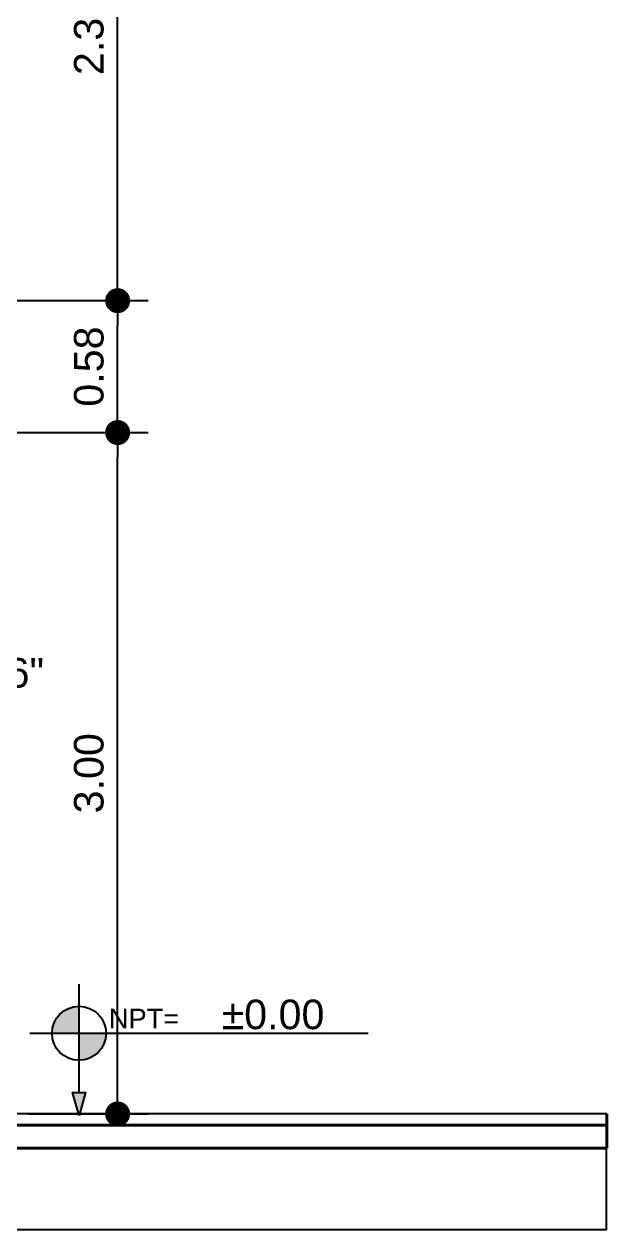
# Model space of a CAD drawing. Header units: metres. Extents: x 5805.4 to 5902.4, y 1788.4 to 1816.4.
# Drawn here: x 5854.04 to 5856.61, y 1788.61 to 1793.92 of the extents above; entities that cross this region are included whole.
import ezdxf

# ---------------------------------------------------------------- set-up
doc = ezdxf.new("R2010")
doc.units = ezdxf.units.M
doc.header["$LTSCALE"] = 0.02
for name, color, linetype in [('A-Cotas', 7, 'Continuous'), ('A-Cotas Generales', 2, 'Continuous'), ('DIM', 8, 'Continuous'), ('HACHT', 9, 'Continuous')]:
    doc.layers.add(name, color=color, linetype=linetype)
doc.layers.add('paredes', color=5, linetype='Continuous', lineweight=40)
doc.styles.add('Arial', font='arial.ttf', dxfattribs={"height": 0.15})
doc.styles.add('Cotas 75', font='arial.ttf', dxfattribs={"height": 0.13})
doc.dimstyles.new('Estilo 75', dxfattribs={"dimtxt": 0.13, "dimasz": 0.11, "dimexe": 0.135, "dimexo": 0, "dimgap": 0.06, "dimtad": 1, "dimzin": 1, "dimdsep": 46, "dimtxsty": 'Cotas 75', "dimblk": 'DOT', "dimcen": 0.135, "dimdle": 0.135, "dimclrd": 9, "dimclre": 9, "dimclrt": 256, "dimadec": 0, "dimazin": 0, "dimtfac": 1, "dimtmove": 1, "dimatfit": 1, "dimfxl": 0, "dimarcsym": 0})

# ---------------------------------------------------------------- blocks, each defined once
blk = doc.blocks.new('Simbolo niveles (Alzado)')
at = {"layer": 'A-Cotas', "ltscale": 10}
h = blk.add_hatch(color=256, dxfattribs=at)
h.paths.add_polyline_path([(0, 0.7278, 0.414214), (-0.18, 0.5478), (0, 0.5478)])
h.paths.add_polyline_path([(0.18, 0.5478), (0, 0.5478), (0, 0.3678, 0.414214)])
at = {"layer": 'A-Cotas', "ltscale": 0.05}
blk.add_hatch(color=6, dxfattribs=at).paths.add_polyline_path([(0.0425, 0.153), (-0.0425, 0.153), (0, 0)])
at = {"layer": 'A-Cotas', "color": 6, "ltscale": 10}
for p, q in [((0, 0.153), (0, 0.8748)), ((-0.3283, 0.5478), (1.9285, 0.5478))]:
    blk.add_line(p, q, dxfattribs=at)
blk.add_lwpolyline([(0, 0), (-0.0425, 0.153), (0.0425, 0.153), (0, 0)], dxfattribs=at)
at = {"layer": 'A-Cotas', "color": 1, "ltscale": 10}
blk.add_circle((0, 0.5478), 0.18, dxfattribs=at)
at = {"layer": 'A-Cotas', "insert": (0.4334, 0.6465), "char_height": 0.13, "attachment_point": 5, "style": 'Cotas 75'}
blk.add_mtext('NPT=', dxfattribs=at)
blk = doc.blocks.new('_Dot')
at = {"color": 0, "linetype": 'ByBlock', "lineweight": -2}
blk.add_line((-0.5, 0), (-1, 0), dxfattribs=at)
at = {"color": 0, "linetype": 'ByBlock', "const_width": 0.5}
blk.add_lwpolyline([(-0.25, 0, 1), (0.25, 0, 1)], format="xyb", close=True, dxfattribs=at)
blk = doc.blocks.new('*D48')
at = {"layer": 'DIM', "color": 9, "lineweight": -2, "transparency": 16777216}
for p, q in [((5854.0607, 1792.1196), (5854.5868, 1792.1196)), ((5854.4518, 1789.2296), (5854.4518, 1792.0096)), ((5854.0607, 1789.1196), (5854.5868, 1789.1196))]:
    blk.add_line(p, q, dxfattribs=at)
at = {"layer": 'DIM', "color": 9, "lineweight": -2, "transparency": 16777216, "xscale": 0.11, "yscale": 0.11, "zscale": 0.11}
for p, rotation in [((5854.4518, 1792.1196), 90), ((5854.4518, 1789.1196), 270)]:
    blk.add_blockref('_Dot', p, dxfattribs=dict(at, rotation=rotation))
at = {"layer": 'DIM', "transparency": 16777216, "insert": (5854.3254, 1790.6196), "char_height": 0.13, "attachment_point": 5, "rotation": 90, "style": 'Cotas 75'}
blk.add_mtext('3.00', dxfattribs=at)
blk = doc.blocks.new('*D51')
at = {"layer": 'DIM', "color": 9, "lineweight": -2, "transparency": 16777216}
for p, q in [((5852.9697, 1792.7003), (5854.5868, 1792.7003)), ((5854.4518, 1792.2296), (5854.4518, 1792.5903)), ((5853.2935, 1792.1196), (5854.5868, 1792.1196))]:
    blk.add_line(p, q, dxfattribs=at)
at = {"layer": 'DIM', "color": 9, "lineweight": -2, "transparency": 16777216, "xscale": 0.11, "yscale": 0.11, "zscale": 0.11}
for p, rotation in [((5854.4518, 1792.7003), 90), ((5854.4518, 1792.1196), 270)]:
    blk.add_blockref('_Dot', p, dxfattribs=dict(at, rotation=rotation))
at = {"layer": 'DIM', "transparency": 16777216, "insert": (5854.3254, 1792.41), "char_height": 0.13, "attachment_point": 5, "rotation": 90, "style": 'Cotas 75'}
blk.add_mtext('0.58', dxfattribs=at)
blk = doc.blocks.new('*D52')
at = {"layer": 'DIM', "color": 9, "lineweight": -2, "transparency": 16777216}
for p, q in [((5853.2935, 1795.0396), (5854.5868, 1795.0396)), ((5854.4518, 1792.8103), (5854.4518, 1794.9296)), ((5852.9697, 1792.7003), (5854.5868, 1792.7003))]:
    blk.add_line(p, q, dxfattribs=at)
at = {"layer": 'DIM', "color": 9, "lineweight": -2, "transparency": 16777216, "xscale": 0.11, "yscale": 0.11, "zscale": 0.11}
for p, rotation in [((5854.4518, 1795.0396), 90), ((5854.4518, 1792.7003), 270)]:
    blk.add_blockref('_Dot', p, dxfattribs=dict(at, rotation=rotation))
at = {"layer": 'DIM', "transparency": 16777216, "insert": (5854.3254, 1793.87), "char_height": 0.13, "attachment_point": 5, "rotation": 90, "style": 'Cotas 75'}
blk.add_mtext('2.34', dxfattribs=at)

msp = doc.modelspace()

# ---------------------------------------------------------------- hatches: boundary and pattern name
at = {"layer": 'A-Cotas', "ltscale": 10}
h = msp.add_hatch(color=256, dxfattribs=at)
h.paths.add_polyline_path([(5854.2817, 1789.5936, 0.414214), (5854.1629, 1789.4748), (5854.2817, 1789.4748)])
h.paths.add_polyline_path([(5854.4005, 1789.4748), (5854.2817, 1789.4748), (5854.2817, 1789.356, 0.414214)])
h = msp.add_hatch(color=256, dxfattribs=at)
h.paths.add_polyline_path([(5854.2817, 1789.5936, 0.414214), (5854.1629, 1789.4748), (5854.2817, 1789.4748)])
h.paths.add_polyline_path([(5854.4005, 1789.4748), (5854.2817, 1789.4748), (5854.2817, 1789.356, 0.414214)])
h = msp.add_hatch(color=256, dxfattribs=at)
h.paths.add_polyline_path([(5854.2817, 1789.5936, 0.414214), (5854.1629, 1789.4748), (5854.2817, 1789.4748)])
h.paths.add_polyline_path([(5854.4005, 1789.4748), (5854.2817, 1789.4748), (5854.2817, 1789.356, 0.414214)])
h = msp.add_hatch(color=256, dxfattribs=at)
h.paths.add_polyline_path([(5854.2817, 1789.5936, 0.414214), (5854.1629, 1789.4748), (5854.2817, 1789.4748)])
h.paths.add_polyline_path([(5854.4005, 1789.4748), (5854.2817, 1789.4748), (5854.2817, 1789.356, 0.414214)])
h = msp.add_hatch(color=256, dxfattribs=at)
h.paths.add_polyline_path([(5854.2817, 1789.5936, 0.414214), (5854.1629, 1789.4748), (5854.2817, 1789.4748)])
h.paths.add_polyline_path([(5854.4005, 1789.4748), (5854.2817, 1789.4748), (5854.2817, 1789.356, 0.414214)])
at = {"layer": 'A-Cotas', "ltscale": 0.05}
msp.add_hatch(color=6, dxfattribs=at).paths.add_polyline_path([(5854.3097, 1789.2143), (5854.2536, 1789.2143), (5854.2817, 1789.1133)])
msp.add_hatch(color=6, dxfattribs=at).paths.add_polyline_path([(5854.3097, 1789.2143), (5854.2536, 1789.2143), (5854.2817, 1789.1133)])
msp.add_hatch(color=6, dxfattribs=at).paths.add_polyline_path([(5854.3097, 1789.2143), (5854.2536, 1789.2143), (5854.2817, 1789.1133)])
msp.add_hatch(color=6, dxfattribs=at).paths.add_polyline_path([(5854.3097, 1789.2143), (5854.2536, 1789.2143), (5854.2817, 1789.1133)])
msp.add_hatch(color=6, dxfattribs=at).paths.add_polyline_path([(5854.3097, 1789.2143), (5854.2536, 1789.2143), (5854.2817, 1789.1133)])

# ---------------------------------------------------------------- linework, layer by layer
at = {"layer": 'A-Cotas', "color": 6, "ltscale": 10}
for p, q in [((5854.2817, 1789.2143), (5854.2817, 1789.6907)), ((5854.2817, 1789.2143), (5854.2817, 1789.6907)), ((5854.2817, 1789.2143), (5854.2817, 1789.6907)), ((5854.2817, 1789.2143), (5854.2817, 1789.6907)), ((5854.2817, 1789.2143), (5854.2817, 1789.6907)), ((5854.065, 1789.4748), (5855.5545, 1789.4748)), ((5854.065, 1789.4748), (5855.5545, 1789.4748)), ((5854.065, 1789.4748), (5855.5545, 1789.4748)), ((5854.065, 1789.4748), (5855.5545, 1789.4748)), ((5854.065, 1789.4748), (5855.5545, 1789.4748))]:
    msp.add_line(p, q, dxfattribs=at)
msp.add_lwpolyline([(5854.2817, 1789.1133), (5854.2536, 1789.2143), (5854.3097, 1789.2143), (5854.2817, 1789.1133)], dxfattribs=at)
msp.add_lwpolyline([(5854.2817, 1789.1133), (5854.2536, 1789.2143), (5854.3097, 1789.2143), (5854.2817, 1789.1133)], dxfattribs=at)
msp.add_lwpolyline([(5854.2817, 1789.1133), (5854.2536, 1789.2143), (5854.3097, 1789.2143), (5854.2817, 1789.1133)], dxfattribs=at)
msp.add_lwpolyline([(5854.2817, 1789.1133), (5854.2536, 1789.2143), (5854.3097, 1789.2143), (5854.2817, 1789.1133)], dxfattribs=at)
msp.add_lwpolyline([(5854.2817, 1789.1133), (5854.2536, 1789.2143), (5854.3097, 1789.2143), (5854.2817, 1789.1133)], dxfattribs=at)
at = {"layer": 'A-Cotas', "color": 1, "ltscale": 10}
msp.add_circle((5854.2817, 1789.4748), 0.1188, dxfattribs=at)
msp.add_circle((5854.2817, 1789.4748), 0.1188, dxfattribs=at)
msp.add_circle((5854.2817, 1789.4748), 0.1188, dxfattribs=at)
msp.add_circle((5854.2817, 1789.4748), 0.1188, dxfattribs=at)
msp.add_circle((5854.2817, 1789.4748), 0.1188, dxfattribs=at)
at = {"layer": 'DIM'}
msp.add_lwpolyline([(5842.3048, 1788.9696), (5856.6024, 1788.9696), (5856.6024, 1788.6092), (5842.3048, 1788.6092)], close=True, dxfattribs=at)
at = {"layer": 'HACHT', "color": 7}
msp.add_lwpolyline([(5856.606, 1789.1196), (5852.7558, 1789.1196)], dxfattribs=at)
at = {"layer": 'HACHT'}
msp.add_lwpolyline([(5842.0468, 1788.9696), (5856.606, 1788.9696)], dxfattribs=at)
at = {"layer": 'paredes'}
for points in [[(5856.606, 1789.1196), (5856.606, 1788.9696)], [(5856.606, 1789.0696), (5842.0468, 1789.0696)], [(5856.606, 1788.9696), (5842.0468, 1788.9696)]]:
    msp.add_lwpolyline(points, dxfattribs=at)

# ---------------------------------------------------------------- block references
at = {"layer": 'A-Cotas', "linetype": 'Continuous', "xscale": 0.6599999999999682, "yscale": 0.6599999999999682, "zscale": 0.6599999999999682}
msp.add_blockref('Simbolo niveles (Alzado)', (5854.2817, 1789.1133), dxfattribs=at)

# ---------------------------------------------------------------- texts
at = {"layer": 'A-Cotas', "linetype": 'Continuous', "insert": (5855.1357, 1789.5569), "char_height": 0.13, "attachment_point": 5, "style": 'Cotas 75'}
msp.add_mtext('±0.00', dxfattribs=at)
at = {"layer": 'A-Cotas', "insert": (5854.5677, 1789.54), "char_height": 0.0858, "attachment_point": 5, "style": 'Cotas 75'}
msp.add_mtext('NPT=', dxfattribs=at)
msp.add_mtext('NPT=', dxfattribs=at)
msp.add_mtext('NPT=', dxfattribs=at)
msp.add_mtext('NPT=', dxfattribs=at)
msp.add_mtext('NPT=', dxfattribs=at)
at = {"layer": 'A-Cotas Generales', "color": 7, "linetype": 'Continuous', "insert": (5852.9235, 1791.061), "char_height": 0.13, "attachment_point": 5, "style": 'Arial'}
msp.add_mtext('WHITE CERAMIC TILE 6"X6"', dxfattribs=at)

# ---------------------------------------------------------------- dimensions: what is measured, and where the dimension line sits
at = {"layer": 'DIM'}
for base, p1, p2, picture, middle in [((5854.4518, 1795.0396), (5852.9697, 1792.7003), (5853.2935, 1795.0396), '*D52', (5854.3254, 1793.87)), ((5854.4518, 1792.1196), (5854.0607, 1789.1196), (5854.0607, 1792.1196, 2.9482), '*D48', (5854.3254, 1790.6196))]:
    dim = msp.add_linear_dim(base=base, p1=p1, p2=p2, angle=90, dimstyle='Estilo 75', dxfattribs=at)
    dim.commit()
    dim.dimension.update_dxf_attribs({"geometry": picture, "text_midpoint": middle})
dim = msp.add_linear_dim(base=(5854.4518, 1792.7003), p1=(5853.2935, 1792.1196, 2.9482), p2=(5852.9697, 1792.7003), angle=90, text='0.58', dimstyle='Estilo 75', dxfattribs=at)
dim.commit()
dim.dimension.update_dxf_attribs({"geometry": '*D51', "text_midpoint": (5854.3254, 1792.41)})

doc.saveas('drawing.dxf')
